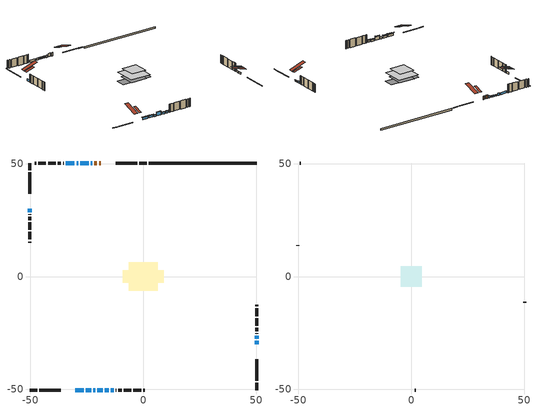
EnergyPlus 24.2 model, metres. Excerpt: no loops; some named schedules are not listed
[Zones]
conditioned space
 floor outside (Floor1 construction): -0.95,-0.95 -0.95,0.95 0.95,0.95 0.95,-0.95 z0.91
 floor outside (Floor2 construction): -1.24,-1.24 -1.24,1.24 1.24,1.24 1.24,-1.24 z0.91
 floor adiabatic (Floor4 construction): -5.08,-5.08 -5.08,5.08 5.08,5.08 5.08,-5.08 z0.91
 floor adiabatic (AdiabaticFloorConstruction): -6.39,-6.39 -6.39,6.39 6.39,6.39 6.39,-6.39 z3.35
 floor foundation (Slab1 construction): -9.14,-2.82 -9.14,2.82 9.14,2.82 9.14,-2.82 z0
 wall outside (RimJoist1 construction): 1.46,50.24 -1.76,50.24 / -50.24,-50.24 -47.02,-50.24 / -50.24,50.24 -50.24,47.02 / 50.24,-50.24 50.24,-47.02 z0.91:1.21
 wall outside (RimJoist2 construction): -2.69,50.24 -12.24,50.24 / -46.09,-50.24 -36.55,-50.24 / -50.24,46.09 -50.24,36.55 / 50.24,-46.09 50.24,-36.55 z0.91:1.21
 wall outside (AdiabaticWallConstruction 1): -18.72,50.24 -19.56,50.24 / -20.49,50.24 -21.7,50.24 z0.91:2.94
 wall outside (AdiabaticWallConstruction): -22.63,50.24 -23.2,50.24 / 50.24,-27.46 50.24,-26.24 / -28.71,50.24 -29.55,50.24 / -22.18,-50.24 -21.34,-50.24 / -50.24,30.06 -50.24,28.54 / -14.29,-50.24 -13.07,-50.24 / -30.48,50.24 -34.35,50.24 z0.91:2.13; 50.24,-30.06 50.24,-28.38 z0.91:1.57; -30.06,-50.24 -26.4,-50.24 / -25.48,-50.24 -23.11,-50.24 z0.91:2.21; -24.12,50.24 -27.78,50.24 z0.91:1.44; -20.42,-50.24 -17.98,-50.24 z0.91:2.94; -17.05,-50.24 -15.22,-50.24 z0.91:1.93
 wall outside (Wall1 construction): -35.28,50.24 -35.5,50.24 / -12.14,-50.24 -11.92,-50.24 / -50.24,27.61 -50.24,27.39 / 50.24,-25.31 50.24,-25.09 z0.91:5.79
 wall outside (Wall2 construction): -36.43,50.24 -37.88,50.24 / -10.99,-50.24 -9.54,-50.24 / -50.24,26.46 -50.24,25.01 / 50.24,-24.16 50.24,-22.71 z0.91:5.79
 wall outside (Wall3 construction): -38.81,50.24 -42.16,50.24 / -8.61,-50.24 -5.26,-50.24 / -50.24,24.08 -50.24,20.73 / 50.24,-21.78 50.24,-18.43 z0.91:5.79
 wall outside (Wall4 construction): -43.09,50.24 -46.46,50.24 / -4.33,-50.24 -0.96,-50.24 / -50.24,19.8 -50.24,16.42 / 50.24,-17.5 50.24,-14.12 z0.91:5.79
 wall outside (Wall5 construction): -47.39,50.24 -48.02,50.24 / -0.03,-50.24 0.6,-50.24 / -50.24,15.49 -50.24,14.87 / 50.24,-13.19 50.24,-12.57 z0.91:5.79
 wall foundation (FoundationWall1 construction): 50.24,50.24 2.39,50.24 z0:0.91
 window (WindowConstruction 10): -22.63,50.24 -23.19,50.24 z0.91:2.13
 window (WindowConstruction 5): 50.24,-30.06 50.24,-28.39 z0.91:1.57
 window (WindowConstruction 6): 50.24,-27.46 50.24,-26.24 z0.91:2.13
 window (WindowConstruction 7): -30.06,-50.24 -26.4,-50.24 z0.91:2.21
 window (WindowConstruction 8): -25.48,-50.24 -23.11,-50.24 z0.91:2.21
 window (WindowConstruction 9): -24.12,50.24 -27.78,50.24 z0.91:1.44
 window (WindowConstruction 11): -28.71,50.24 -29.55,50.24 z0.91:2.13
 window (WindowConstruction 12): -22.18,-50.24 -21.35,-50.24 z0.91:2.13
 window (WindowConstruction): -50.24,30.06 -50.24,28.54 z0.91:2.13
 window (WindowConstruction 1): -20.42,-50.24 -17.98,-50.24 z0.91:2.94
 window (WindowConstruction 2): -17.05,-50.24 -15.22,-50.24 z0.91:1.92
 window (WindowConstruction 3): -14.29,-50.24 -13.07,-50.24 z0.91:2.13
 window (WindowConstruction 4): -30.48,50.24 -34.35,50.24 z0.91:2.13
 door (Door): -18.72,50.24 -19.56,50.24 z0.91:2.94
 door (Door 1): -20.49,50.24 -21.7,50.24 z0.91:2.94
 ceiling adiabatic (AdiabaticFloorConstruction): 6.39,-6.39 6.39,6.39 -6.39,6.39 -6.39,-6.39 z3.35
 roof outside (Roof2 construction): -17.79,50.24,5.79 -17.79,45.09,7.51 -16.43,45.09,7.51 -16.43,50.24,5.79; -30.99,-50.24,5.79 -30.99,-45.09,7.51 -32.35,-45.09,7.51 -32.35,-50.24,5.79; -50.24,30.99,5.79 -45.09,30.99,7.51 -45.09,32.35,7.51 -50.24,32.35,5.79; 50.24,-30.99,5.79 45.09,-30.99,7.51 45.09,-32.35,7.51 50.24,-32.35,5.79
attic - vented
 floor to conditioned space (Floor3 construction Reversed): -4.56,-4.56 -4.56,4.56 4.56,4.56 4.56,-4.56 z5.79
 wall outside (Wall6 construction): -48.95,50.24 -49.32,50.24 / 1.53,-50.24 1.9,-50.24 / -50.24,13.94 -50.24,13.57 / 50.24,-11.64 50.24,-11.27 z0.91:5.79
 roof outside (Roof1 construction): -15.51,50.24,5.79 -15.51,41.37,8.75 -13.17,41.37,8.75 -13.17,50.24,5.79; -33.28,-50.24,5.79 -33.28,-41.37,8.75 -35.62,-41.37,8.75 -35.62,-50.24,5.79; -50.24,33.28,5.79 -41.37,33.28,8.75 -41.37,35.62,8.75 -50.24,35.62,5.79; 50.24,-33.28,5.79 41.37,-33.28,8.75 41.37,-35.62,8.75 50.24,-35.62,5.79
shading: 50.24,-28.24 50.24,-30.21 50.61,-30.21 50.61,-28.24 z1.72; -26.04,-50.24 -30.43,-50.24 -30.43,-50.7 -26.04,-50.7 z2.57; -22.74,-50.24 -25.84,-50.24 -25.84,-50.7 -22.74,-50.7 z2.57; -28.15,50.24 -23.75,50.24 -23.75,50.7 -28.15,50.7 z1.81; -17.68,-50.24 -20.72,-50.24 -20.72,-50.7 -17.68,-50.7 z3.24; -14.92,-50.24 -17.35,-50.24 -17.35,-50.7 -14.92,-50.7 z2.22; -12.77,-50.24 -14.59,-50.24 -14.59,-50.7 -12.77,-50.7 z2.43
[Building]
Building 1: Terrain=Suburbs
[Site:Location]
Windsor AP_ON: Latitude {deg}=42.28; Longitude {deg}=-82.96; Time Zone {hr}=-5; Elevation {m}=190; Keep Site Location Information=Yes
[Site:GroundTemperature:Shallow]
6.34957, 4.46684, 4.31606, 5.20952, 8.79623, 12.3662, 15.4612, 17.4219, 17.5884, 15.9938, 12.9777, 9.51722
[Site:WaterMainsTemperature]
Calculation Method=Schedule; Temperature Schedule=mains temperature schedule
[Material] Roughness=Rough; Thermal Absorptance=0.9
Name | Thickness {m} | Conductivity {W/m-K} | Density {kg/m3} | Specific Heat {J/kg-K} | Solar Absorptance | Visible Absorptance
asphalt or fiberglass shingles | 0.00635 | 0.162714 | 1121.4 | 1465.45 | 0.4 | 0.4
ceiling loosefill ins | 0.0846667 | 0.0480833 | 16.02 | 1046.75 | 0.7 | 0.7
ceiling stud and cavity | 0.1397 | 0.672331 | 65.682 | 1177.47 | 0.7 | 0.7
concrete 4.0 in. | 0.1016 | 1.803125 | 2242.8 | 837.4 | 0.7 | 0.7
concrete 8.0 in. | 0.2032 | 1.803125 | 2242.8 | 837.4 | 0.7 | 0.7
door material | 0.04445 | 0.188738 | 512.64 | 1214.23 | 0.7 | 0.7
door material 1 | 0.04445 | 0.053851 | 512.64 | 1214.23 | 0.7 | 0.7
exterior vertical ins | 0.00108814 | 0.029427 | 32.04 | 1214.23 | 0.7 | 0.7
floor covering | 0.0127 | 0.0433444 | 54.468 | 1339.84 | 0.6 | 0.6
floor covering 1 | 0.0127 | 9.015625 | 54.468 | 1339.84 | 0.6 | 0.6
floor rigid ins; rim joist rigid ins; roof rigid ins | 0.051816 | 0.029427 | 32.04 | 1214.23 | 0.7 | 0.7
floor rigid ins 1; wall rigid ins | 0.512978 | 0.029427 | 32.04 | 1214.23 | 0.7 | 0.7
floor stud and cavity | 0.1397 | 0.0759794 | 92.3553 | 1139.71 | 0.7 | 0.7
floor stud and cavity 1 | 0.1397 | 0.0764186 | 92.3553 | 1139.71 | 0.7 | 0.7
floor stud and cavity 2 | 0.0889 | 0.233522 | 50.32683 | 1063.81 | 0.7 | 0.7
floor stud and cavity 3 | 0.1397 | 1.75129 | 37.0049 | 1207.88 | 0.7 | 0.7
furniture material conditioned space 1 | 0.1524 | 0.115458 | 640.8 | 1214.23 | 0.6 | 0.6
gypsum board | 0.0127 | 0.160291 | 801 | 837.4 | 0.6 | 0.6
osb sheathing 0.5 in. | 0.0127 | 0.115458 | 512.64 | 1214.23 | 0.7 | 0.7
osb sheathing 0.75 in. | 0.01905 | 0.115458 | 512.64 | 1214.23 | 0.7 | 0.7
osb sheathing 2.0 in. | 0.0508 | 0.115458 | 512.64 | 1214.23 | 0.7 | 0.7
rim joist stud and cavity | 0.0508 | 0.245365 | 125.044 | 1163.47 | 0.6 | 0.6
rim joist stud and cavity 1 | 0.0508 | 0.632955 | 125.044 | 1163.47 | 0.6 | 0.6
roof stud and cavity | 0.2032 | 1.09091 | 78.34581 | 1123.46 | 0.7 | 0.7
slab rigid ins | 0.0355981 | 0.029427 | 32.04 | 1214.23 | 0.7 | 0.7
wall stud and cavity | 0.1397 | 0.0943382 | 139.0536 | 1170.24 | 0.7 | 0.7
wall stud and cavity 1 | 0.1397 | 0.10224 | 139.0536 | 1170.24 | 0.7 | 0.7
wall stud and cavity 2 | 0.1397 | 0.0812061 | 139.0536 | 1170.24 | 0.7 | 0.7
wall stud and cavity 3 | 0.1397 | 0.0814562 | 139.0536 | 1170.24 | 0.7 | 0.7
wall stud and cavity 4 | 0.1397 | 0.102637 | 139.0536 | 1170.24 | 0.7 | 0.7
wall stud and cavity 5 | 0.0889 | 6.9971 | 50.32683 | 1063.81 | 0.6 | 0.6
wall stud and cavity 6 | 0.0889 | 0.380278 | 52.3479 | 1209.89 | 0.7 | 0.7
wall stud and cavity 7 | 0.0889 | 0.391764 | 83.0341 | 1211.67 | 0.7 | 0.7
wood siding | 0.0254 | 0.102417 | 544.68 | 1172.36 | 0.4 | 0.4
wood siding 1 | 0.00254 | 0.102417 | 544.68 | 1172.36 | 0.4 | 0.4
wood siding 2; wood siding 3; wood siding 4 | 0.0254 | 0.102417 | 544.68 | 1172.36 | 0.7 | 0.7
[WindowMaterial:SimpleGlazingSystem]
Name | U-Factor {W/m2-K} | Solar Heat Gain Coefficient
WindowMaterial | 3.05249 | 0.62
WindowMaterial 1 | 4.17163 | 0.69
WindowMaterial 10 | 3.15015 | 0.45
WindowMaterial 11 | 6.67051 | 0.76
WindowMaterial 2 | 3.0559 | 0.61
WindowMaterial 3 | 3.05874 | 0.6
WindowMaterial 4 | 3.032052 | 0.66
WindowMaterial 5 | 3.080315 | 0.64
WindowMaterial 6 | 3.09565 | 0.56
WindowMaterial 7 | 3.04681 | 0.63
WindowMaterial 8 | 3.04114 | 0.64
WindowMaterial 9 | 3.09508 | 0.53
[Construction]
AdiabaticFloorConstruction: floor stud and cavity 3, floor rigid ins 1, osb sheathing 0.75 in., floor covering
AdiabaticWallConstruction: wood siding 3, wall rigid ins, wall stud and cavity 6, gypsum board
AdiabaticWallConstruction 1: wood siding 4, wall rigid ins, wall stud and cavity 6, gypsum board
Door: door material
Door 1: door material 1
Floor1 construction: floor stud and cavity, floor rigid ins, osb sheathing 0.75 in., floor covering
Floor2 construction: floor stud and cavity 1, floor rigid ins, osb sheathing 0.75 in., floor covering
Floor3 construction Reversed: gypsum board, ceiling stud and cavity, ceiling loosefill ins
Floor4 construction: floor stud and cavity 2, floor covering 1
FoundationWall1 construction: concrete 8.0 in.
furniture construction conditioned space 1: furniture material conditioned space 1
PartitionWallConstruction: gypsum board, wall stud and cavity 7, gypsum board
RimJoist1 construction: wood siding 2, rim joist rigid ins, osb sheathing 2.0 in., rim joist stud and cavity
RimJoist2 construction: wood siding 2, osb sheathing 2.0 in., rim joist stud and cavity 1
Roof1 construction: asphalt or fiberglass shingles
Roof2 construction: asphalt or fiberglass shingles, roof rigid ins, osb sheathing 0.75 in., roof stud and cavity, gypsum board
Slab1 construction: slab rigid ins, concrete 4.0 in.
Wall1 construction: wood siding, osb sheathing 0.5 in., wall stud and cavity, gypsum board
Wall2 construction: wood siding, osb sheathing 0.5 in., wall stud and cavity 1, gypsum board
Wall3 construction: wood siding, osb sheathing 0.5 in., wall stud and cavity 2, gypsum board
Wall4 construction: wood siding, osb sheathing 0.5 in., wall stud and cavity 3, gypsum board
Wall5 construction: wood siding, osb sheathing 0.5 in., wall stud and cavity 4, gypsum board
Wall6 construction: wood siding 1, wall stud and cavity 5
WindowConstruction: WindowMaterial
WindowConstruction 1: WindowMaterial 1
WindowConstruction 10: WindowMaterial 10
WindowConstruction 11; WindowConstruction 12: WindowMaterial 11
WindowConstruction 2: WindowMaterial 2
WindowConstruction 3: WindowMaterial 3
WindowConstruction 4: WindowMaterial 4
WindowConstruction 5: WindowMaterial 5
WindowConstruction 6: WindowMaterial 6
WindowConstruction 7: WindowMaterial 7
WindowConstruction 8: WindowMaterial 8
WindowConstruction 9: WindowMaterial 9
[Zone] Multiplier=1; Part of Total Floor Area=Yes
Name | Volume {m3}
attic - vented | 39.8967
conditioned space | 603.7
[Space]
Name | Zone | Volume {m3}
attic - vented 1 | attic - vented | 39.8967
conditioned space 1 | conditioned space | 603.7
[ZoneInfiltration:EffectiveLeakageArea]
infil attic - vented 1: Zone or Space=attic - vented 1; Schedule=Always On Discrete; Effective Air Leakage Area {cm2}=3691.56; Stack Coefficient=0.000544883; Wind Coefficient=1.57715e-05
[ZoneMixing]
whole house fan mix: Zone or Space=attic - vented; Schedule=Always On Continuous; Design Flow Rate Calculation Method=Flow/Zone; Design Flow Rate {m3/s}=0; Source Zone or Space=conditioned space
[SurfaceProperty:ExposedFoundationPerimeter]
Slab1: Exposed Perimeter Calculation Method=TotalExposedPerimeter; Total Exposed Perimeter {m}=47.855
[InternalMass] Zone or ZoneList=conditioned space; Space or SpaceList=conditioned space 1
Name | Construction | Surface Area {m2}
furniture mass conditioned space 1 | furniture construction conditioned space 1 | 151.896
partition wall mass | PartitionWallConstruction | 276.52
[Lights]
interior lighting: Zone or ZoneList or Space or SpaceList=conditioned space 1; Schedule=interior lighting schedule; Design Level Calculation Method=LightingLevel; Lighting Level {W}=343.2; Return Air Fraction=0; Fraction Radiant=0.6; Fraction Visible=0.2; Fraction Replaceable=1
[People]
occupants: Zone or ZoneList or Space or SpaceList=conditioned space 1; Number of People Schedule=occupants schedule; Number of People Calculation Method=People; Number of People=3; Fraction Radiant=0.314171; Sensible Heat Fraction=0.56303; Activity Level Schedule=occupants activity schedule; Carbon Dioxide Generation Rate {m3/s-W}=0; Enable ASHRAE 55 Comfort Warnings=No; Mean Radiant Temperature Calculation Type=EnclosureAveraged
[ElectricEquipment] Zone or ZoneList or Space or SpaceList=conditioned space 1; Design Level Calculation Method=EquipmentLevel
Name | Schedule | Design Level {W} | Fraction Latent | Fraction Radiant | Fraction Lost
clothes dryer | clothes dryer schedule | 140.772 | 0.015 | 0.081 | 0.85
clothes washer | clothes washer schedule | 32.1985 | 0.03 | 0.162 | 0.7
cooking range | cooking range schedule | 215.147 | 0.08 | 0.432 | 0.2
dishwasher | dishwasher schedule | 66.8632 | 0.3 | 0.18 | 0.4
fridge | fridge schedule | 72.9452 | 0 | 0.6 | 0
mech vent bath fan 0 | mech vent bath fan 0 schedule | 50.2 | 0 | 0 | 1
mech vent bath fan 1 | mech vent bath fan 1 schedule | 50.2 | 0 | 0 | 1
mech vent house fan | mech vent house fan schedule | 0 | 0 | 0 | 1
mech vent house fan cfis | mech vent house fan cfis schedule | 0 | 0 | 0 | 0
mech vent range fan 0 | mech vent range fan 0 schedule | 57 | 0 | 0 | 1
misc plug loads | misc plug loads schedule | 494.7 | 0.045 | 0.513 | 0.1
whole house fan | Always On Discrete | 0 | 0 | 0 | 1
[OtherEquipment] Zone or ZoneList or Space or SpaceList=conditioned space 1; Design Level Calculation Method=EquipmentLevel
Name | Fuel Type | Schedule | Design Level {W} | Fraction Latent | Fraction Radiant | Fraction Lost
clothes dryer 1 | Electricity | clothes dryer schedule | 0 | 0.015 | 0.081 | 0.85
cooking range 1 | Electricity | cooking range schedule | 0 | 0.08 | 0.432 | 0.2
general water use latent | None | general water use schedule | 62.594 | 1 | 0 | 0
general water use sensible | None | general water use schedule | -61.6891 | 0 | 0.6 | 0
mech vent house fan latent load | None | Always On Discrete | 0 | 1 | 0 | 0
mech vent house fan sensible load | None | Always On Discrete | 0 | 0 | 0 | 0
water heater energy adjustment1 | NaturalGas | Always On Discrete | 0.01 | 0 | 0 | 1
[ZoneInfiltration:DesignFlowRate] Zone or ZoneList or Space or SpaceList=conditioned space 1; Schedule=Always On Discrete; Design Flow Rate Calculation Method=Flow/Zone; Design Flow Rate {m3/s}=0
infil flow; natural vent flow; whole house fan flow
[Foundation:Kiva]
Foundation Kiva 1: Initial Indoor Air Temperature {C}=18; Wall Height Above Grade {m}=0.910011; Wall Depth Below Slab {m}=0.2032; Custom Block Material Name 1=exterior vertical ins; Custom Block Depth 1 {m}=0.910011; Custom Block X Position 1 {m}=0.2032; Custom Block Z Position 1 {m}=0
[Foundation:Kiva:Settings]
Soil Conductivity {W/m-K}=0.849921; Soil Density {kg/m3}=1842.3; Soil Specific Heat {J/kg-K}=418.7; Ground Solar Absorptivity=0.9; Ground Thermal Absorptivity=0.9; Ground Surface Roughness {m}=0.03; Far-Field Width {m}=40; Deep-Ground Boundary Condition=ZeroFlux; Deep-Ground Depth {m}=40; Minimum Cell Dimension {m}=0.2; Maximum Cell Growth Coefficient=3; Simulation Timestep=Timestep
[Exterior:Lights]
exterior lighting: Schedule=exterior lighting schedule; Design Level {W}=75.6
[Schedule:Constant]
Name | Hourly Value
Always On Continuous; mech vent house fan schedule; mech vent house fan cfis schedule; Always On Discrete | 1
occupants activity schedule | 117.228
fridge schedule | 0
[Schedule:Week:Daily]
interior lighting schedule Week Rule - Jan1-Jan27: interior lighting schedule day, interior lighting schedule day, interior lighting schedule day, interior lighting schedule day, interior lighting schedule day, interior lighting schedule day, interior lighting schedule day, interior lighting schedule default day, interior lighting schedule default day, interior lighting schedule default day, interior lighting schedule default day, interior lighting schedule default day
interior lighting schedule Week Rule - Jan28-Feb3: interior lighting schedule day, interior lighting schedule day, interior lighting schedule day, interior lighting schedule day, interior lighting schedule day 1, interior lighting schedule day 1, interior lighting schedule day 1, interior lighting schedule default day, interior lighting schedule default day, interior lighting schedule default day, interior lighting schedule default day, interior lighting schedule default day
interior lighting schedule Week Rule - Feb4-Feb24: interior lighting schedule day 1, interior lighting schedule day 1, interior lighting schedule day 1, interior lighting schedule day 1, interior lighting schedule day 1, interior lighting schedule day 1, interior lighting schedule day 1, interior lighting schedule default day, interior lighting schedule default day, interior lighting schedule default day, interior lighting schedule default day, interior lighting schedule default day
interior lighting schedule Week Rule - Feb25-Mar3: interior lighting schedule day 1, interior lighting schedule day 1, interior lighting schedule day 1, interior lighting schedule day 1, interior lighting schedule day 2, interior lighting schedule day 2, interior lighting schedule day 2, interior lighting schedule default day, interior lighting schedule default day, interior lighting schedule default day, interior lighting schedule default day, interior lighting schedule default day
interior lighting schedule Week Rule - Mar4-Mar31: interior lighting schedule day 2, interior lighting schedule day 2, interior lighting schedule day 2, interior lighting schedule day 2, interior lighting schedule day 2, interior lighting schedule day 2, interior lighting schedule day 2, interior lighting schedule default day, interior lighting schedule default day, interior lighting schedule default day, interior lighting schedule default day, interior lighting schedule default day
interior lighting schedule Week Rule - Apr1-Apr28: interior lighting schedule day 3, interior lighting schedule day 3, interior lighting schedule day 3, interior lighting schedule day 3, interior lighting schedule day 3, interior lighting schedule day 3, interior lighting schedule day 3, interior lighting schedule default day, interior lighting schedule default day, interior lighting schedule default day, interior lighting schedule default day, interior lighting schedule default day
interior lighting schedule Week Rule - Apr29-May5: interior lighting schedule day 3, interior lighting schedule day 3, interior lighting schedule day 4, interior lighting schedule day 4, interior lighting schedule day 4, interior lighting schedule day 4, interior lighting schedule day 4, interior lighting schedule default day, interior lighting schedule default day, interior lighting schedule default day, interior lighting schedule default day, interior lighting schedule default day
interior lighting schedule Week Rule - May6-May26: interior lighting schedule day 4, interior lighting schedule day 4, interior lighting schedule day 4, interior lighting schedule day 4, interior lighting schedule day 4, interior lighting schedule day 4, interior lighting schedule day 4, interior lighting schedule default day, interior lighting schedule default day, interior lighting schedule default day, interior lighting schedule default day, interior lighting schedule default day
interior lighting schedule Week Rule - May27-Jun2: interior lighting schedule day 4, interior lighting schedule day 4, interior lighting schedule day 4, interior lighting schedule day 4, interior lighting schedule day 4, interior lighting schedule day 5, interior lighting schedule day 5, interior lighting schedule default day, interior lighting schedule default day, interior lighting schedule default day, interior lighting schedule default day, interior lighting schedule default day
interior lighting schedule Week Rule - Jun3-Jun30: interior lighting schedule day 5, interior lighting schedule day 5, interior lighting schedule day 5, interior lighting schedule day 5, interior lighting schedule day 5, interior lighting schedule day 5, interior lighting schedule day 5, interior lighting schedule default day, interior lighting schedule default day, interior lighting schedule default day, interior lighting schedule default day, interior lighting schedule default day
interior lighting schedule Week Rule - Jul1-Jul28: interior lighting schedule day 6, interior lighting schedule day 6, interior lighting schedule day 6, interior lighting schedule day 6, interior lighting schedule day 6, interior lighting schedule day 6, interior lighting schedule day 6, interior lighting schedule default day, interior lighting schedule default day, interior lighting schedule default day, interior lighting schedule default day, interior lighting schedule default day
interior lighting schedule Week Rule - Jul29-Aug4: interior lighting schedule day 6, interior lighting schedule day 6, interior lighting schedule day 6, interior lighting schedule day 7, interior lighting schedule day 7, interior lighting schedule day 7, interior lighting schedule day 7, interior lighting schedule default day, interior lighting schedule default day, interior lighting schedule default day, interior lighting schedule default day, interior lighting schedule default day
interior lighting schedule Week Rule - Aug5-Aug25: interior lighting schedule day 7, interior lighting schedule day 7, interior lighting schedule day 7, interior lighting schedule day 7, interior lighting schedule day 7, interior lighting schedule day 7, interior lighting schedule day 7, interior lighting schedule default day, interior lighting schedule default day, interior lighting schedule default day, interior lighting schedule default day, interior lighting schedule default day
interior lighting schedule Week Rule - Aug26-Sep1: interior lighting schedule day 7, interior lighting schedule day 7, interior lighting schedule day 7, interior lighting schedule day 7, interior lighting schedule day 7, interior lighting schedule day 7, interior lighting schedule day 8, interior lighting schedule default day, interior lighting schedule default day, interior lighting schedule default day, interior lighting schedule default day, interior lighting schedule default day
interior lighting schedule Week Rule - Sep2-Sep29: interior lighting schedule day 8, interior lighting schedule day 8, interior lighting schedule day 8, interior lighting schedule day 8, interior lighting schedule day 8, interior lighting schedule day 8, interior lighting schedule day 8, interior lighting schedule default day, interior lighting schedule default day, interior lighting schedule default day, interior lighting schedule default day, interior lighting schedule default day
interior lighting schedule Week Rule - Sep30-Oct6: interior lighting schedule day 8, interior lighting schedule day 9, interior lighting schedule day 9, interior lighting schedule day 9, interior lighting schedule day 9, interior lighting schedule day 9, interior lighting schedule day 9, interior lighting schedule default day, interior lighting schedule default day, interior lighting schedule default day, interior lighting schedule default day, interior lighting schedule default day
interior lighting schedule Week Rule - Oct7-Oct27: interior lighting schedule day 9, interior lighting schedule day 9, interior lighting schedule day 9, interior lighting schedule day 9, interior lighting schedule day 9, interior lighting schedule day 9, interior lighting schedule day 9, interior lighting schedule default day, interior lighting schedule default day, interior lighting schedule default day, interior lighting schedule default day, interior lighting schedule default day
interior lighting schedule Week Rule - Oct28-Nov3: interior lighting schedule day 9, interior lighting schedule day 9, interior lighting schedule day 9, interior lighting schedule day 9, interior lighting schedule day 10, interior lighting schedule day 10, interior lighting schedule day 10, interior lighting schedule default day, interior lighting schedule default day, interior lighting schedule default day, interior lighting schedule default day, interior lighting schedule default day
interior lighting schedule Week Rule - Nov4-Nov24: interior lighting schedule day 10, interior lighting schedule day 10, interior lighting schedule day 10, interior lighting schedule day 10, interior lighting schedule day 10, interior lighting schedule day 10, interior lighting schedule day 10, interior lighting schedule default day, interior lighting schedule default day, interior lighting schedule default day, interior lighting schedule default day, interior lighting schedule default day
interior lighting schedule Week Rule - Nov25-Dec1: interior lighting schedule day 10, interior lighting schedule day 10, interior lighting schedule day 10, interior lighting schedule day 10, interior lighting schedule day 10, interior lighting schedule day 10, interior lighting schedule day 11, interior lighting schedule default day, interior lighting schedule default day, interior lighting schedule default day, interior lighting schedule default day, interior lighting schedule default day
interior lighting schedule Week Rule - Dec2-Dec31: interior lighting schedule day 11, interior lighting schedule day 11, interior lighting schedule day 11, interior lighting schedule day 11, interior lighting schedule day 11, interior lighting schedule day 11, interior lighting schedule day 11, interior lighting schedule default day, interior lighting schedule default day, interior lighting schedule default day, interior lighting schedule default day, interior lighting schedule default day
occupants schedule Week Rule - Jan1-Dec31: occupants schedule day, occupants schedule day, occupants schedule day, occupants schedule day, occupants schedule day, occupants schedule day, occupants schedule day, occupants schedule default day, occupants schedule default day, occupants schedule default day, occupants schedule default day, occupants schedule default day
clothes dryer schedule Week Rule - Jan1-Dec31: clothes dryer schedule day, clothes dryer schedule day, clothes dryer schedule day, clothes dryer schedule day, clothes dryer schedule day, clothes dryer schedule day, clothes dryer schedule day, clothes dryer schedule default day, clothes dryer schedule default day, clothes dryer schedule default day, clothes dryer schedule default day, clothes dryer schedule default day
clothes washer schedule Week Rule - Jan1-Dec31: clothes washer schedule day, clothes washer schedule day, clothes washer schedule day, clothes washer schedule day, clothes washer schedule day, clothes washer schedule day, clothes washer schedule day, clothes washer schedule default day, clothes washer schedule default day, clothes washer schedule default day, clothes washer schedule default day, clothes washer schedule default day
cooking range schedule Week Rule - Jan1-Dec31: cooking range schedule day, cooking range schedule day, cooking range schedule day, cooking range schedule day, cooking range schedule day, cooking range schedule day, cooking range schedule day, cooking range schedule default day, cooking range schedule default day, cooking range schedule default day, cooking range schedule default day, cooking range schedule default day
dishwasher schedule Week Rule - Jan1-Dec31: dishwasher schedule day, dishwasher schedule day, dishwasher schedule day, dishwasher schedule day, dishwasher schedule day, dishwasher schedule day, dishwasher schedule day, dishwasher schedule default day, dishwasher schedule default day, dishwasher schedule default day, dishwasher schedule default day, dishwasher schedule default day
mech vent bath fan 0 schedule Week Rule - Jan1-Dec31: mech vent bath fan 0 schedule day, mech vent bath fan 0 schedule day, mech vent bath fan 0 schedule day, mech vent bath fan 0 schedule day, mech vent bath fan 0 schedule day, mech vent bath fan 0 schedule day, mech vent bath fan 0 schedule day, mech vent bath fan 0 schedule default day, mech vent bath fan 0 schedule default day, mech vent bath fan 0 schedule default day, mech vent bath fan 0 schedule default day, mech vent bath fan 0 schedule default day
mech vent bath fan 1 schedule Week Rule - Jan1-Dec31: mech vent bath fan 1 schedule day, mech vent bath fan 1 schedule day, mech vent bath fan 1 schedule day, mech vent bath fan 1 schedule day, mech vent bath fan 1 schedule day, mech vent bath fan 1 schedule day, mech vent bath fan 1 schedule day, mech vent bath fan 1 schedule default day, mech vent bath fan 1 schedule default day, mech vent bath fan 1 schedule default day, mech vent bath fan 1 schedule default day, mech vent bath fan 1 schedule default day
mech vent range fan 0 schedule Week Rule - Jan1-Dec31: mech vent range fan 0 schedule day, mech vent range fan 0 schedule day, mech vent range fan 0 schedule day, mech vent range fan 0 schedule day, mech vent range fan 0 schedule day, mech vent range fan 0 schedule day, mech vent range fan 0 schedule day, mech vent range fan 0 schedule default day, mech vent range fan 0 schedule default day, mech vent range fan 0 schedule default day, mech vent range fan 0 schedule default day, mech vent range fan 0 schedule default day
misc plug loads schedule Week Rule - Jan1-Dec31: misc plug loads schedule day, misc plug loads schedule day, misc plug loads schedule day, misc plug loads schedule day, misc plug loads schedule day, misc plug loads schedule day, misc plug loads schedule day, misc plug loads schedule default day, misc plug loads schedule default day, misc plug loads schedule default day, misc plug loads schedule default day, misc plug loads schedule default day
general water use schedule Week Rule - Jan1-Dec31: general water use schedule day, general water use schedule day, general water use schedule day, general water use schedule day, general water use schedule day, general water use schedule day, general water use schedule day, general water use schedule default day, general water use schedule default day, general water use schedule default day, general water use schedule default day, general water use schedule default day
exterior lighting schedule Week Rule - Jan1-Jan27: exterior lighting schedule day, exterior lighting schedule day, exterior lighting schedule day, exterior lighting schedule day, exterior lighting schedule day, exterior lighting schedule day, exterior lighting schedule day, exterior lighting schedule default day, exterior lighting schedule default day, exterior lighting schedule default day, exterior lighting schedule default day, exterior lighting schedule default day
exterior lighting schedule Week Rule - Jan28-Feb3: exterior lighting schedule day, exterior lighting schedule day, exterior lighting schedule day, exterior lighting schedule day, exterior lighting schedule day 1, exterior lighting schedule day 1, exterior lighting schedule day 1, exterior lighting schedule default day, exterior lighting schedule default day, exterior lighting schedule default day, exterior lighting schedule default day, exterior lighting schedule default day
exterior lighting schedule Week Rule - Feb4-Feb24: exterior lighting schedule day 1, exterior lighting schedule day 1, exterior lighting schedule day 1, exterior lighting schedule day 1, exterior lighting schedule day 1, exterior lighting schedule day 1, exterior lighting schedule day 1, exterior lighting schedule default day, exterior lighting schedule default day, exterior lighting schedule default day, exterior lighting schedule default day, exterior lighting schedule default day
exterior lighting schedule Week Rule - Feb25-Mar3: exterior lighting schedule day 1, exterior lighting schedule day 1, exterior lighting schedule day 1, exterior lighting schedule day 1, exterior lighting schedule day 2, exterior lighting schedule day 2, exterior lighting schedule day 2, exterior lighting schedule default day, exterior lighting schedule default day, exterior lighting schedule default day, exterior lighting schedule default day, exterior lighting schedule default day
exterior lighting schedule Week Rule - Mar4-Mar31: exterior lighting schedule day 2, exterior lighting schedule day 2, exterior lighting schedule day 2, exterior lighting schedule day 2, exterior lighting schedule day 2, exterior lighting schedule day 2, exterior lighting schedule day 2, exterior lighting schedule default day, exterior lighting schedule default day, exterior lighting schedule default day, exterior lighting schedule default day, exterior lighting schedule default day
exterior lighting schedule Week Rule - Apr1-Apr28: exterior lighting schedule day 3, exterior lighting schedule day 3, exterior lighting schedule day 3, exterior lighting schedule day 3, exterior lighting schedule day 3, exterior lighting schedule day 3, exterior lighting schedule day 3, exterior lighting schedule default day, exterior lighting schedule default day, exterior lighting schedule default day, exterior lighting schedule default day, exterior lighting schedule default day
exterior lighting schedule Week Rule - Apr29-May5: exterior lighting schedule day 3, exterior lighting schedule day 3, exterior lighting schedule day 4, exterior lighting schedule day 4, exterior lighting schedule day 4, exterior lighting schedule day 4, exterior lighting schedule day 4, exterior lighting schedule default day, exterior lighting schedule default day, exterior lighting schedule default day, exterior lighting schedule default day, exterior lighting schedule default day
exterior lighting schedule Week Rule - May6-May26: exterior lighting schedule day 4, exterior lighting schedule day 4, exterior lighting schedule day 4, exterior lighting schedule day 4, exterior lighting schedule day 4, exterior lighting schedule day 4, exterior lighting schedule day 4, exterior lighting schedule default day, exterior lighting schedule default day, exterior lighting schedule default day, exterior lighting schedule default day, exterior lighting schedule default day
exterior lighting schedule Week Rule - May27-Jun2: exterior lighting schedule day 4, exterior lighting schedule day 4, exterior lighting schedule day 4, exterior lighting schedule day 4, exterior lighting schedule day 4, exterior lighting schedule day 5, exterior lighting schedule day 5, exterior lighting schedule default day, exterior lighting schedule default day, exterior lighting schedule default day, exterior lighting schedule default day, exterior lighting schedule default day
[Schedule:Year]
interior lighting schedule: interior lighting schedule Week Rule - Jan1-Jan27, 1, 1, 1, 27, interior lighting schedule Week Rule - Jan28-Feb3, 1, 28, 2, 3, interior lighting schedule Week Rule - Feb4-Feb24, 2, 4, 2, 24, interior lighting schedule Week Rule - Feb25-Mar3, 2, 25, 3, 3, interior lighting schedule Week Rule - Mar4-Mar31, 3, 4, 3, 31, interior lighting schedule Week Rule - Apr1-Apr28, 4, 1, 4, 28, interior lighting schedule Week Rule - Apr29-May5, 4, 29, 5, 5, interior lighting schedule Week Rule - May6-May26, 5, 6, 5, 26, interior lighting schedule Week Rule - May27-Jun2, 5, 27, 6, 2, interior lighting schedule Week Rule - Jun3-Jun30, 6, 3, 6, 30, interior lighting schedule Week Rule - Jul1-Jul28, 7, 1, 7, 28, interior lighting schedule Week Rule - Jul29-Aug4, 7, 29, 8, 4, interior lighting schedule Week Rule - Aug5-Aug25, 8, 5, 8, 25, interior lighting schedule Week Rule - Aug26-Sep1, 8, 26, 9, 1, interior lighting schedule Week Rule - Sep2-Sep29, 9, 2, 9, 29, interior lighting schedule Week Rule - Sep30-Oct6, 9, 30, 10, 6, interior lighting schedule Week Rule - Oct7-Oct27, 10, 7, 10, 27, interior lighting schedule Week Rule - Oct28-Nov3, 10, 28, 11, 3, interior lighting schedule Week Rule - Nov4-Nov24, 11, 4, 11, 24, interior lighting schedule Week Rule - Nov25-Dec1, 11, 25, 12, 1, interior lighting schedule Week Rule - Dec2-Dec31, 12, 2, 12, 31
occupants schedule: occupants schedule Week Rule - Jan1-Dec31, 1, 1, 12, 31
clothes dryer schedule: clothes dryer schedule Week Rule - Jan1-Dec31, 1, 1, 12, 31
clothes washer schedule: clothes washer schedule Week Rule - Jan1-Dec31, 1, 1, 12, 31
cooking range schedule: cooking range schedule Week Rule - Jan1-Dec31, 1, 1, 12, 31
dishwasher schedule: dishwasher schedule Week Rule - Jan1-Dec31, 1, 1, 12, 31
mech vent bath fan 0 schedule: mech vent bath fan 0 schedule Week Rule - Jan1-Dec31, 1, 1, 12, 31
mech vent bath fan 1 schedule: mech vent bath fan 1 schedule Week Rule - Jan1-Dec31, 1, 1, 12, 31
mech vent range fan 0 schedule: mech vent range fan 0 schedule Week Rule - Jan1-Dec31, 1, 1, 12, 31
misc plug loads schedule: misc plug loads schedule Week Rule - Jan1-Dec31, 1, 1, 12, 31
general water use schedule: general water use schedule Week Rule - Jan1-Dec31, 1, 1, 12, 31
exterior lighting schedule: exterior lighting schedule Week Rule - Jan1-Jan27, 1, 1, 1, 27, exterior lighting schedule Week Rule - Jan28-Feb3, 1, 28, 2, 3, exterior lighting schedule Week Rule - Feb4-Feb24, 2, 4, 2, 24, exterior lighting schedule Week Rule - Feb25-Mar3, 2, 25, 3, 3, exterior lighting schedule Week Rule - Mar4-Mar31, 3, 4, 3, 31, exterior lighting schedule Week Rule - Apr1-Apr28, 4, 1, 4, 28, exterior lighting schedule Week Rule - Apr29-May5, 4, 29, 5, 5, exterior lighting schedule Week Rule - May6-May26, 5, 6, 5, 26, exterior lighting schedule Week Rule - May27-Jun2, 5, 27, 6, 2, exterior lighting schedule Week Rule - Jun3-Jun30, 6, 3, 6, 30, exterior lighting schedule Week Rule - Jul1-Jul28, 7, 1, 7, 28, exterior lighting schedule Week Rule - Jul29-Aug4, 7, 29, 8, 4, exterior lighting schedule Week Rule - Aug5-Aug25, 8, 5, 8, 25, exterior lighting schedule Week Rule - Aug26-Sep1, 8, 26, 9, 1, exterior lighting schedule Week Rule - Sep2-Sep29, 9, 2, 9, 29, exterior lighting schedule Week Rule - Sep30-Oct6, 9, 30, 10, 6, exterior lighting schedule Week Rule - Oct7-Oct27, 10, 7, 10, 27, exterior lighting schedule Week Rule - Oct28-Nov3, 10, 28, 11, 3, exterior lighting schedule Week Rule - Nov4-Nov24, 11, 4, 11, 24, exterior lighting schedule Week Rule - Nov25-Dec1, 11, 25, 12, 1, exterior lighting schedule Week Rule - Dec2-Dec31, 12, 2, 12, 31
[Schedule:Compact]
mains temperature schedule: Through: 01/01, For: AllDays, Until: 24:00, 9.71556, Through: 01/02, For: AllDays, Until: 24:00, 9.65056, Through: 01/03, For: AllDays, Until: 24:00, 9.58667, Through: 01/04, For: AllDays, Until: 24:00, 9.52389, Through: 01/05, For: AllDays, Until: 24:00, 9.46278, Through: 01/06, For: AllDays, Until: 24:00, 9.40278, Through: 01/07, For: AllDays, Until: 24:00, 9.34444, Through: 01/08, For: AllDays, Until: 24:00, 9.28778, Through: 01/09, For: AllDays, Until: 24:00, 9.23222, Through: 01/10, For: AllDays, Until: 24:00, 9.17778, Through: 01/11, For: AllDays, Until: 24:00, 9.125, Through: 01/12, For: AllDays, Until: 24:00, 9.07389, Through: 01/13, For: AllDays, Until: 24:00, 9.02444, Through: 01/14, For: AllDays, Until: 24:00, 8.97611, Through: 01/15, For: AllDays, Until: 24:00, 8.92944, Through: 01/16, For: AllDays, Until: 24:00, 8.88444, Through: 01/17, For: AllDays, Until: 24:00, 8.84056, Through: 01/18, For: AllDays, Until: 24:00, 8.79889, Through: 01/19, For: AllDays, Until: 24:00, 8.75833, Through: 01/20, For: AllDays, Until: 24:00, 8.71944, Through: 01/21, For: AllDays, Until: 24:00, 8.68222, Through: 01/22, For: AllDays, Until: 24:00, 8.64667, Through: 01/23, For: AllDays, Until: 24:00, 8.61222, Through: 01/24, For: AllDays, Until: 24:00, 8.58, Through: 01/25, For: AllDays, Until: 24:00, 8.54944, Through: 01/26, For: AllDays, Until: 24:00, 8.52, Through: 01/27, For: AllDays, Until: 24:00, 8.49278, Through: 01/28, For: AllDays, Until: 24:00, 8.46722, Through: 01/29, For: AllDays, Until: 24:00, 8.44278, Through: 01/30, For: AllDays, Until: 24:00, 8.42056, Through: 01/31, For: AllDays, Until: 24:00, 8.39944, Through: 02/01, For: AllDays, Until: 24:00, 8.38056, Through: 02/02, For: AllDays, Until: 24:00, 8.36333, Through: 02/03, For: AllDays, Until: 24:00, 8.34778, Through: 02/04, For: AllDays, Until: 24:00, 8.33389, Through: 02/05, For: AllDays, Until: 24:00, 8.32167, Through: 02/06, For: AllDays, Until: 24:00, 8.31111, Through: 02/07, For: AllDays, Until: 24:00, 8.30222, Through: 02/08, For: AllDays, Until: 24:00, 8.295, Through: 02/09, For: AllDays, Until: 24:00, 8.29, Through: 02/10, For: AllDays, Until: 24:00, 8.28611, Through: 02/11, For: AllDays, Until: 24:00, 8.28444, Through: 02/12, For: AllDays, Until: 24:00, 8.28444, Through: 02/13, For: AllDays, Until: 24:00, 8.28611, Through: 02/14, For: AllDays, Until: 24:00, 8.28889, Through: 02/15, For: AllDays, Until: 24:00, 8.29444, Through: 02/16, For: AllDays, Until: 24:00, 8.30111, Through: 02/17, For: AllDays, Until: 24:00, 8.30944, Through: 02/18, For: AllDays, Until: 24:00, 8.31944, Through: 02/19, For: AllDays, Until: 24:00, 8.33167, Through: 02/20, For: AllDays, Until: 24:00, 8.345, Through: 02/21, For: AllDays, Until: 24:00, 8.36056, Through: 02/22, For: AllDays, Until: 24:00, 8.37778, Through: 02/23, For: AllDays, Until: 24:00, 8.39611, Through: 02/24, For: AllDays, Until: 24:00, 8.41667, Through: 02/25, For: AllDays, Until: 24:00, 8.43889, Through: 02/26, For: AllDays, Until: 24:00, 8.46278, Through: 02/27, For: AllDays, Until: 24:00, 8.48833, Through: 02/28, For: AllDays, Until: 24:00, 8.51556, Through: 03/01, For: AllDays, Until: 24:00, 8.54444, Through: 03/02, For: AllDays, Until: 24:00, 8.575, Through: 03/03, For: AllDays, Until: 24:00, 8.60667, Through: 03/04, For: AllDays, Until: 24:00, 8.64056, Through: 03/05, For: AllDays, Until: 24:00, 8.67611, Through: 03/06, For: AllDays, Until: 24:00, 8.71278, Through: 03/07, For: AllDays, Until: 24:00, 8.75167, Through: 03/08, For: AllDays, Until: 24:00, 8.79167, Through: 03/09, For: AllDays, Until: 24:00, 8.83333, Through: 03/10, For: AllDays, Until: 24:00, 8.87667, Through: 03/11, For: AllDays, Until: 24:00, 8.92167, Through: 03/12, For: AllDays, Until: 24:00, 8.96833, Through: 03/13, For: AllDays, Until: 24:00, 9.01611, Through: 03/14, For: AllDays, Until: 24:00, 9.06556, Through: 03/15, For: AllDays, Until: 24:00, 9.11667, Through: 03/16, For: AllDays, Until: 24:00, 9.16889, Through: 03/17, For: AllDays, Until: 24:00, 9.22278, Through: 03/18, For: AllDays, Until: 24:00, 9.27833, Through: 03/19, For: AllDays, Until: 24:00, 9.335, Through: 03/20, For: AllDays, Until: 24:00, 9.39333, Through: 03/21, For: AllDays, Until: 24:00, 9.45278, Through: 03/22, For: AllDays, Until: 24:00, 9.51389, Through: 03/23, For: AllDays, Until: 24:00, 9.57611, Through: 03/24, For: AllDays, Until: 24:00, 9.64, Through: 03/25, For: AllDays, Until: 24:00, 9.705, Through: 03/26, For: AllDays, Until: 24:00, 9.77111, Through: 03/27, For: AllDays, Until: 24:00, 9.83889, Through: 03/28, For: AllDays, Until: 24:00, 9.90778, Through: 03/29, For: AllDays, Until: 24:00, 9.97778, Through: 03/30, For: AllDays, Until: 24:00, 10.0489, Through: 03/31, For: AllDays, Until: 24:00, 10.1217, Through: 04/01, For: AllDays, Until: 24:00, 10.1956, Through: 04/02, For: AllDays, Until: 24:00, 10.2706, Through: 04/03, For: AllDays, Until: 24:00, 10.3461, Through: 04/04, For: AllDays, Until: 24:00, 10.4233, Through: 04/05, For: AllDays, Until: 24:00, 10.5017, Through: 04/06, For: AllDays, Until: 24:00, 10.5811, Through: 04/07, For: AllDays, Until: 24:00, 10.6617, Through: 04/08, For: AllDays, Until: 24:00, 10.7428, Through: 04/09, For: AllDays, Until: 24:00, 10.825, Through: 04/10, For: AllDays, Until: 24:00, 10.9089, Through: 04/11, For: AllDays, Until: 24:00, 10.9928, Through: 04/12, For: AllDays, Until: 24:00, 11.0783, Through: 04/13, For: AllDays, Until: 24:00, 11.1644, Through: 04/14, For: AllDays, Until: 24:00, 11.2517, Through: 04/15, For: AllDays, Until: 24:00, 11.3394, Through: 04/16, For: AllDays, Until: 24:00, 11.4278, Through: 04/17, For: AllDays, Until: 24:00, 11.5178, Through: 04/18, For: AllDays, Until: 24:00, 11.6078, Through: 04/19, For: AllDays, Until: 24:00, 11.6989, Through: 04/20, For: AllDays, Until: 24:00, 11.7906, Through: 04/21, For: AllDays, Until: 24:00, 11.8828, Through: 04/22, For: AllDays, Until: 24:00, 11.9761, Through: 04/23, For: AllDays, Until: 24:00, 12.07, Through: 04/24, For: AllDays, Until: 24:00, 12.1639, Through: 04/25, For: AllDays, Until: 24:00, 12.2589, Through: 04/26, For: AllDays, Until: 24:00, 12.3544, Through: 04/27, For: AllDays, Until: 24:00, 12.4506, Through: 04/28, For: AllDays, Until: 24:00, 12.5472, Through: 04/29, For: AllDays, Until: 24:00, 12.6439, Through: 04/30, For: AllDays, Until: 24:00, 12.7411, Through: 05/01, For: AllDays, Until: 24:00, 12.8389, Through: 05/02, For: AllDays, Until: 24:00, 12.9372, Through: 05/03, For: AllDays, Until: 24:00, 13.0356, Through: 05/04, For: AllDays, Until: 24:00, 13.1344, Through: 05/05, For: AllDays, Until: 24:00, 13.2339, Through: 05/06, For: AllDays, Until: 24:00, 13.3333, Through: 05/07, For: AllDays, Until: 24:00, 13.4328, Through: 05/08, For: AllDays, Until: 24:00, 13.5328, Through: 05/09, For: AllDays, Until: 24:00, 13.6328, Through: 05/10, For: AllDays, Until: 24:00, 13.7328, Through: 05/11, For: AllDays, Until: 24:00, 13.8328, Through: 05/12, For: AllDays, Until: 24:00, 13.9333, Through: 05/13, For: AllDays, Until: 24:00, 14.0339, Through: 05/14, For: AllDays, Until: 24:00, 14.1344, Through: 05/15, For: AllDays, Until: 24:00, 14.2344, Through: 05/16, For: AllDays, Until: 24:00, 14.335, Through: 05/17, For: AllDays, Until: 24:00, 14.4356, Through: 05/18, For: AllDays, Until: 24:00, 14.5356, Through: 05/19, For: AllDays, Until: 24:00, 14.6356, Through: 05/20, For: AllDays, Until: 24:00, 14.7356, Through: 05/21, For: AllDays, Until: 24:00, 14.8356, Through: 05/22, For: AllDays, Until: 24:00, 14.935, Through: 05/23, For: AllDays, Until: 24:00, 15.0344, Through: 05/24, For: AllDays, Until: 24:00, 15.1333, Through: 05/25, For: AllDays, Until: 24:00, 15.2322, Through: 05/26, For: AllDays, Until: 24:00, 15.3306, Through: 05/27, For: AllDays, Until: 24:00, 15.4283, Through: 05/28, For: AllDays, Until: 24:00, 15.5261, Through: 05/29, For: AllDays, Until: 24:00, 15.6233, Through: 05/30, For: AllDays, Until: 24:00, 15.7206, Through: 05/31, For: AllDays, Until: 24:00, 15.8167, Through: 06/01, For: AllDays, Until: 24:00, 15.9128, Through: 06/02, For: AllDays, Until: 24:00, 16.0078, Through: 06/03, For: AllDays, Until: 24:00, 16.1028, Through: 06/04, For: AllDays, Until: 24:00, 16.1967, Through: 06/05, For: AllDays, Until: 24:00, 16.2906, Through: 06/06, For: AllDays, Until: 24:00, 16.3833, Through: 06/07, For: AllDays, Until: 24:00, 16.4756, Through: 06/08, For: AllDays, Until: 24:00, 16.5672, Through: 06/09, For: AllDays, Until: 24:00, 16.6578, Through: 06/10, For: AllDays, Until: 24:00, 16.7478, Through: 06/11, For: AllDays, Until: 24:00, 16.8372, Through: 06/12, For: AllDays, Until: 24:00, 16.9256, Through: 06/13, For: AllDays, Until: 24:00, 17.0133, Through: 06/14, For: AllDays, Until: 24:00, 17.1, Through: 06/15, For: AllDays, Until: 24:00, 17.1861, Through: 06/16, For: AllDays, Until: 24:00, 17.2711, Through: 06/17, For: AllDays, Until: 24:00, 17.355, Through: 06/18, For: AllDays, Until: 24:00, 17.4383, Through: 06/19, For: AllDays, Until: 24:00, 17.5206, Through: 06/20, For: AllDays, Until: 24:00, 17.6017, Through: 06/21, For: AllDays, Until: 24:00, 17.6817, Through: 06/22, For: AllDays, Until: 24:00, 17.7606, Through: 06/23, For: AllDays, Until: 24:00, 17.8383, Through: 06/24, For: AllDays, Until: 24:00, 17.9156, Through: 06/25, For: AllDays, Until: 24:00, 17.9911, Through: 06/26, For: AllDays, Until: 24:00, 18.0656, Through: 06/27, For: AllDays, Until: 24:00, 18.1389, Through: 06/28, For: AllDays, Until: 24:00, 18.2111, Through: 06/29, For: AllDays, Until: 24:00, 18.2822, Through: 06/30, For: AllDays, Until: 24:00, 18.3522, Through: 07/01, For: AllDays, Until: 24:00, 18.4206, Through: 07/02, For: AllDays, Until: 24:00, 18.4878, Through: 07/03, For: AllDays, Until: 24:00, 18.5539, Through: 07/04, For: AllDays, Until: 24:00, 18.6183, Through: 07/05, For: AllDays, Until: 24:00, 18.6817, Through: 07/06, For: AllDays, Until: 24:00, 18.7439, Through: 07/07, For: AllDays, Until: 24:00, 18.8044, Through: 07/08, For: AllDays, Until: 24:00, 18.8639, Through: 07/09, For: AllDays, Until: 24:00, 18.9217, Through: 07/10, For: AllDays, Until: 24:00, 18.9778, Through: 07/11, For: AllDays, Until: 24:00, 19.0328, Through: 07/12, For: AllDays, Until: 24:00, 19.0861, Through: 07/13, For: AllDays, Until: 24:00, 19.1383, Through: 07/14, For: AllDays, Until: 24:00, 19.1889, Through: 07/15, For: AllDays, Until: 24:00, 19.2378, Through: 07/16, For: AllDays, Until: 24:00, 19.2856, Through: 07/17, For: AllDays, Until: 24:00, 19.3311, Through: 07/18, For: AllDays, Until: 24:00, 19.3761, Through: 07/19, For: AllDays, Until: 24:00, 19.4189, Through: 07/20, For: AllDays, Until: 24:00, 19.46, Through: 07/21, For: AllDays, Until: 24:00, 19.5, Through: 07/22, For: AllDays, Until: 24:00, 19.5378, Through: 07/23, For: AllDays, Until: 24:00, 19.5744, Through: 07/24, For: AllDays, Until: 24:00, 19.6094, Through: 07/25, For: AllDays, Until: 24:00, 19.6428, Through: 07/26, For: AllDays, Until: 24:00, 19.6744, Through: 07/27, For: AllDays, Until: 24:00, 19.7044, Through: 07/28, For: AllDays, Until: 24:00, 19.7328, Through: 07/29, For: AllDays, Until: 24:00, 19.7594, Through: 07/30, For: AllDays, Until: 24:00, 19.7844, Through: 07/31, For: AllDays, Until: 24:00, 19.8078, Through: 08/01, For: AllDays, Until: 24:00, 19.8294, Through: 08/02, For: AllDays, Until: 24:00, 19.8494, Through: 08/03, For: AllDays, Until: 24:00, 19.8678, Through: 08/04, For: AllDays, Until: 24:00, 19.8844, Through: 08/05, For: AllDays, Until: 24:00, 19.8994, Through: 08/06, For: AllDays, Until: 24:00, 19.9122, Through: 08/07, For: AllDays, Until: 24:00, 19.9239, Through: 08/08, For: AllDays, Until: 24:00, 19.9333, Through: 08/09, For: AllDays, Until: 24:00, 19.9417, Through: 08/10, For: AllDays, Until: 24:00, 19.9478, Through: 08/11, For: AllDays, Until: 24:00, 19.9522, Through: 08/12, For: AllDays, Until: 24:00, 19.9556, Through: 08/13, For: AllDays, Until: 24:00, 19.9567, Through: 08/14, For: AllDays, Until: 24:00, 19.9556, Through: 08/15, For: AllDays, Until: 24:00, 19.9533, Through: 08/16, For: AllDays, Until: 24:00, 19.9494, Through: 08/17, For: AllDays, Until: 24:00, 19.9433, Through: 08/18, For: AllDays, Until: 24:00, 19.9361, Through: 08/19, For: AllDays, Until: 24:00, 19.9267, Through: 08/20, For: AllDays, Until: 24:00, 19.9156, Through: 08/21, For: AllDays, Until: 24:00, 19.9033, Through: 08/22, For: AllDays, Until: 24:00, 19.8889, Through: 08/23, For: AllDays, Until: 24:00, 19.8728, Through: 08/24, For: AllDays, Until: 24:00, 19.855, Through: 08/25, For: AllDays, Until: 24:00, 19.835, Through: 08/26, For: AllDays, Until: 24:00, 19.8139, Through: 08/27, For: AllDays, Until: 24:00, 19.7911, Through: 08/28, For: AllDays, Until: 24:00, 19.7667, Through: 08/29, For: AllDays, Until: 24:00, 19.7406, Through: 08/30, For: AllDays, Until: 24:00, 19.7122, Through: 08/31, For: AllDays, Until: 24:00, 19.6828, Through: 09/01, For: AllDays, Until: 24:00, 19.6517, Through: 09/02, For: AllDays, Until: 24:00, 19.6189, Through: 09/03, For: AllDays, Until: 24:00, 19.5844, Through: 09/04, For: AllDays, Until: 24:00, 19.5483, Through: 09/05, For: AllDays, Until: 24:00, 19.5106, Through: 09/06, For: AllDays, Until: 24:00, 19.4711, Through: 09/07, For: AllDays, Until: 24:00, 19.4306, Through: 09/08, For: AllDays, Until: 24:00, 19.3878, Through: 09/09, For: AllDays, Until: 24:00, 19.3439, Through: 09/10, For: AllDays, Until: 24:00, 19.2983, Through: 09/11, For: AllDays, Until: 24:00, 19.2511, Through: 09/12, For: AllDays, Until: 24:00, 19.2028, Through: 09/13, For: AllDays, Until: 24:00, 19.1528, Through: 09/14, For: AllDays, Until: 24:00, 19.1011, Through: 09/15, For: AllDays, Until: 24:00, 19.0478, Through: 09/16, For: AllDays, Until: 24:00, 18.9933, Through: 09/17, For: AllDays, Until: 24:00, 18.9372, Through: 09/18, For: AllDays, Until: 24:00, 18.88, Through: 09/19, For: AllDays, Until: 24:00, 18.8211, Through: 09/20, For: AllDays, Until: 24:00, 18.7611, Through: 09/21, For: AllDays, Until: 24:00, 18.6994, Through: 09/22, For: AllDays, Until: 24:00, 18.6361, Through: 09/23, For: AllDays, Until: 24:00, 18.5722, Through: 09/24, For: AllDays, Until: 24:00, 18.5067, Through: 09/25, For: AllDays, Until: 24:00, 18.4394, Through: 09/26, For: AllDays, Until: 24:00, 18.3711, Through: 09/27, For: AllDays, Until: 24:00, 18.3017, Through: 09/28, For: AllDays, Until: 24:00, 18.2311, Through: 09/29, For: AllDays, Until: 24:00, 18.1594, Through: 09/30, For: AllDays, Until: 24:00, 18.0861, Through: 10/01, For: AllDays, Until: 24:00, 18.0122, Through: 10/02, For: AllDays, Until: 24:00, 17.9367, Through: 10/03, For: AllDays, Until: 24:00, 17.86, Through: 10/04, For: AllDays, Until: 24:00, 17.7822, Through: 10/05, For: AllDays, Until: 24:00, 17.7039, Through: 10/06, For: AllDays, Until: 24:00, 17.6239, Through: 10/07, For: AllDays, Until: 24:00, 17.5428, Through: 10/08, For: AllDays, Until: 24:00, 17.4611, Through: 10/09, For: AllDays, Until: 24:00, 17.3783, Through: 10/10, For: AllDays, Until: 24:00, 17.2944, Through: 10/11, For: AllDays, Until: 24:00, 17.21, Through: 10/12, For: AllDays, Until: 24:00, 17.1239, Through: 10/13, For: AllDays, Until: 24:00, 17.0378, Through: 10/14, For: AllDays, Until: 24:00, 16.95, Through: 10/15, For: AllDays, Until: 24:00, 16.8617, Through: 10/16, For: AllDays, Until: 24:00, 16.7728, Through: 10/17, For: AllDays, Until: 24:00, 16.6828, Through: 10/18, For: AllDays, Until: 24:00, 16.5922, Through: 10/19, For: AllDays, Until: 24:00, 16.5011, Through: 10/20, For: AllDays, Until: 24:00, 16.4089, Through: 10/21, For: AllDays, Until: 24:00, 16.3161, Through: 10/22, For: AllDays, Until: 24:00, 16.2228, Through: 10/23, For: AllDays, Until: 24:00, 16.1289, Through: 10/24, For: AllDays, Until: 24:00, 16.0344, Through: 10/25, For: AllDays, Until: 24:00, 15.9389, Through: 10/26, For: AllDays, Until: 24:00, 15.8433, Through: 10/27, For: AllDays, Until: 24:00, 15.7472, Through: 10/28, For: AllDays, Until: 24:00, 15.6506, Through: 10/29, For: AllDays, Until: 24:00, 15.5533, Through: 10/30, For: AllDays, Until: 24:00, 15.4561, Through: 10/31, For: AllDays, Until: 24:00, 15.3578, Through: 11/01, For: AllDays, Until: 24:00, 15.2594, Through: 11/02, For: AllDays, Until: 24:00, 15.1611, Through: 11/03, For: AllDays, Until: 24:00, 15.0617, Through: 11/04, For: AllDays, Until: 24:00, 14.9628, Through: 11/05, For: AllDays, Until: 24:00, 14.8633, Through: 11/06, For: AllDays, Until: 24:00, 14.7633, Through: 11/07, For: AllDays, Until: 24:00, 14.6633, Through: 11/08, For: AllDays, Until: 24:00, 14.5633, Through: 11/09, For: AllDays, Until: 24:00, 14.4633, Through: 11/10, For: AllDays, Until: 24:00, 14.3628, Through: 11/11, For: AllDays, Until: 24:00, 14.2628, Through: 11/12, For: AllDays, Until: 24:00, 14.1622, Through: 11/13, For: AllDays, Until: 24:00, 14.0617, Through: 11/14, For: AllDays, Until: 24:00, 13.9611, Through: 11/15, For: AllDays, Until: 24:00, 13.8611, Through: 11/16, For: AllDays, Until: 24:00, 13.7606, Through: 11/17, For: AllDays, Until: 24:00, 13.6606, Through: 11/18, For: AllDays, Until: 24:00, 13.5606, Through: 11/19, For: AllDays, Until: 24:00, 13.4606, Through: 11/20, For: AllDays, Until: 24:00, 13.3611, Through: 11/21, For: AllDays, Until: 24:00, 13.2617, Through: 11/22, For: AllDays, Until: 24:00, 13.1622, Through: 11/23, For: AllDays, Until: 24:00, 13.0633, Through: 11/24, For: AllDays, Until: 24:00, 12.9644, Through: 11/25, For: AllDays, Until: 24:00, 12.8661, Through: 11/26, For: AllDays, Until: 24:00, 12.7683, Through: 11/27, For: AllDays, Until: 24:00, 12.6711, Through: 11/28, For: AllDays, Until: 24:00, 12.5739, Through: 11/29, For: AllDays, Until: 24:00, 12.4772, Through: 11/30, For: AllDays, Until: 24:00, 12.3811, Through: 12/01, For: AllDays, Until: 24:00, 12.2856, Through: 12/02, For: AllDays, Until: 24:00, 12.1906, Through: 12/03, For: AllDays, Until: 24:00, 12.0961, Through: 12/04, For: AllDays, Until: 24:00, 12.0022, Through: 12/05, For: AllDays, Until: 24:00, 11.9089, Through: 12/06, For: AllDays, Until: 24:00, 11.8161, Through: 12/07, For: AllDays, Until: 24:00, 11.7244, Through: 12/08, For: AllDays, Until: 24:00, 11.6333, Through: 12/09, For: AllDays, Until: 24:00, 11.5428, Through: 12/10, For: AllDays, Until: 24:00, 11.4528, Through: 12/11, For: AllDays, Until: 24:00, 11.3639, Through: 12/12, For: AllDays, Until: 24:00, 11.2756, Through: 12/13, For: AllDays, Until: 24:00, 11.1883, Through: 12/14, For: AllDays, Until: 24:00, 11.1022, Through: 12/15, For: AllDays, Until: 24:00, 11.0167, Through: 12/16, For: AllDays, Until: 24:00, 10.9322, Through: 12/17, For: AllDays, Until: 24:00, 10.8483, Through: 12/18, For: AllDays, Until: 24:00, 10.7656, Through: 12/19, For: AllDays, Until: 24:00, 10.6839, Through: 12/20, For: AllDays, Until: 24:00, 10.6033, Through: 12/21, For: AllDays, Until: 24:00, 10.5239, Through: 12/22, For: AllDays, Until: 24:00, 10.445, Through: 12/23, For: AllDays, Until: 24:00, 10.3678, Through: 12/24, For: AllDays, Until: 24:00, 10.2911, Through: 12/25, For: AllDays, Until: 24:00, 10.2161, Through: 12/26, For: AllDays, Until: 24:00, 10.1422, Through: 12/27, For: AllDays, Until: 24:00, 10.0689, Through: 12/28, For: AllDays, Until: 24:00, 9.99722, Through: 12/29, For: AllDays, Until: 24:00, 9.92722, Through: 12/30, For: AllDays, Until: 24:00, 9.85778, Through: 12/31, For: AllDays, Until: 24:00, 9.79
